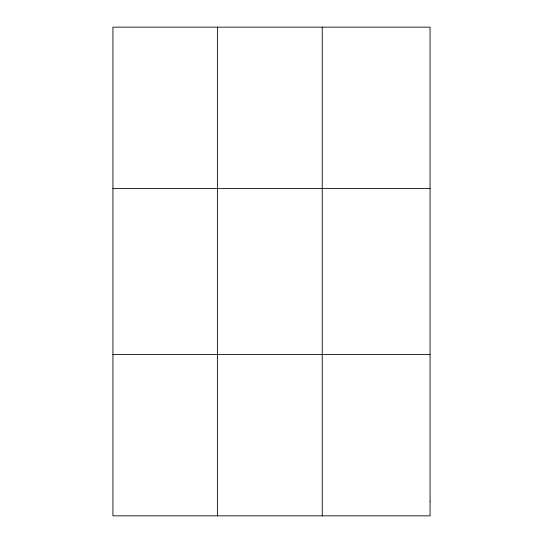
<?xml version="1.0" encoding="UTF-8"?>
<svg xmlns="http://www.w3.org/2000/svg" width="543" height="543" viewBox="0 0 543 543"><rect width="100%" height="100%" fill="white"/><g stroke="black" fill="none" stroke-linecap="round" stroke-linejoin="round"><path stroke-width="0.81" d="M217.587 515.85L217.587 27.15M322.243 515.85L322.243 27.15M112.93 188.421L430.07 188.421M112.93 354.579L430.07 354.579M430.07 501.189L430.07 515.85L112.93 515.85L112.93 27.15L430.07 27.15L430.07 501.189"/></g></svg>
